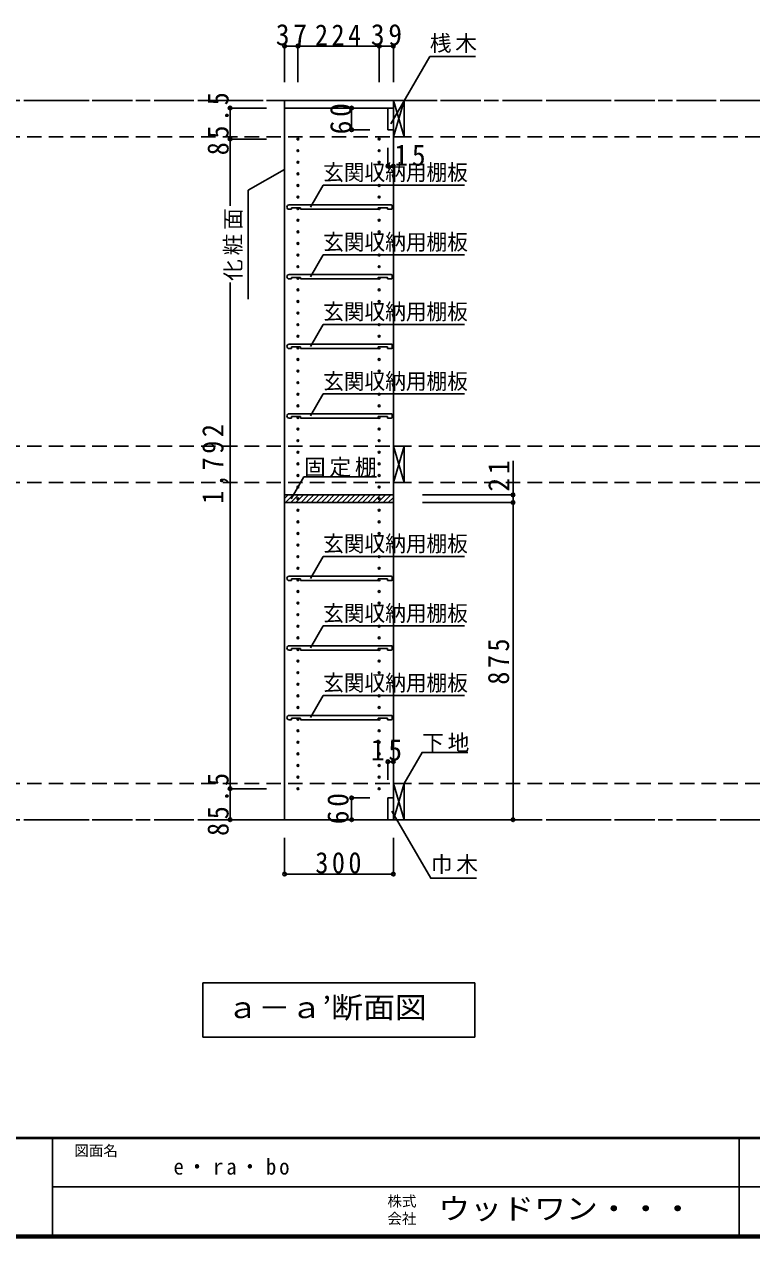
# Model space of a CAD drawing. Units: millimetres at full size, sheet at 1:20; details may follow other scales. Extents: x -3922 to 3878, y -2932 to 2722.
# Drawn here: x -100 to 1906, y -2864 to 483 of the extents above; entities that cross this region are included whole.
import ezdxf
from ezdxf.enums import TextEntityAlignment as Align

# ---------------------------------------------------------------- set-up
doc = ezdxf.new("R2010")
doc.units = ezdxf.units.MM
doc.header["$LTSCALE"] = 20
doc.header["$PDMODE"] = 32
doc.header["$PDSIZE"] = 10
doc.linetypes.add('CHAIN1', pattern=[8, 5, -1, 1, -1])
doc.linetypes.add('DASHED2', pattern=[3, 2, -1])
for name, color, linetype in [('0-2_本体', 2, 'Continuous'), ('0-3_固定棚', 3, 'Continuous'), ('0-4_可動棚', 2, 'Continuous'), ('0-5', 4, 'Continuous'), ('0-7_桟木・巾木', 2, 'Continuous'), ('0-8_引き出し', 3, 'Continuous'), ('0-A_文字', 7, 'Continuous'), ('0-B_寸法', 7, 'Continuous'), ('0-C_ハッチ', 4, 'Continuous'), ('F-1_枠', 6, 'Continuous'), ('F-A_文字', 7, 'Continuous')]:
    doc.layers.add(name, color=color, linetype=linetype)
doc.styles.add('ＭＳ ゴシック', font='')
doc.styles.get('ＭＳ ゴシック').set_extended_font_data('MS Gothic')

msp = doc.modelspace()

# ---------------------------------------------------------------- linework, layer by layer
at = {"layer": '0-2_本体'}
for p, q in [((617.47, 272.73), (917.47, 272.73)), ((917.47, 272.73), (917.47, 251.73))]:
    msp.add_line(p, q, dxfattribs=at)
msp.add_lwpolyline([(917.47, 251.73), (617.47, 251.73), (617.47, 272.73)], dxfattribs=at)
at = {"layer": '0-3_固定棚', "color": 2}
for p, q in [((617.47, -815.27), (617.47, -836.27)), ((617.47, -815.27), (917.47, -815.27)), ((617.47, -836.27), (917.47, -836.27)), ((917.47, -815.27), (917.47, -836.27))]:
    msp.add_line(p, q, dxfattribs=at)
at = {"layer": '0-4_可動棚'}
for p, q in [((912.47, -15.57), (629.97, -15.57)), ((629.97, -27.57), (636.97, -27.57)), ((636.97, -27.57), (636.97, -23.27)), ((661.97, -23.27), (636.97, -23.27)), ((661.97, -27.57), (661.97, -23.27)), ((875.97, -27.57), (661.97, -27.57)), ((875.97, -27.57), (875.97, -23.27)), ((912.47, -27.57), (900.97, -27.57)), ((913.97, -26.07), (913.97, -17.07)), ((912.47, -207.57), (629.97, -207.57)), ((629.97, -219.57), (636.97, -219.57)), ((636.97, -219.57), (636.97, -215.27)), ((661.97, -215.27), (636.97, -215.27)), ((661.97, -219.57), (661.97, -215.27)), ((875.97, -219.57), (661.97, -219.57)), ((875.97, -219.57), (875.97, -215.27)), ((912.47, -219.57), (900.97, -219.57)), ((913.97, -218.07), (913.97, -209.07)), ((912.47, -399.57), (629.97, -399.57)), ((913.97, -410.07), (913.97, -401.07)), ((629.97, -411.57), (636.97, -411.57)), ((636.97, -411.57), (636.97, -407.27)), ((661.97, -407.27), (636.97, -407.27)), ((661.97, -411.57), (661.97, -407.27)), ((875.97, -411.57), (661.97, -411.57)), ((875.97, -411.57), (875.97, -407.27)), ((912.47, -411.57), (900.97, -411.57)), ((912.47, -591.57), (629.97, -591.57)), ((636.97, -603.57), (636.97, -599.27)), ((661.97, -599.27), (636.97, -599.27)), ((661.97, -603.57), (661.97, -599.27)), ((875.97, -603.57), (875.97, -599.27)), ((913.97, -602.07), (913.97, -593.07)), ((629.97, -603.57), (636.97, -603.57)), ((875.97, -603.57), (661.97, -603.57)), ((912.47, -603.57), (900.97, -603.57)), ((912.47, -1039.57), (629.97, -1039.57)), ((629.97, -1051.57), (636.97, -1051.57)), ((636.97, -1051.57), (636.97, -1047.27)), ((661.97, -1047.27), (636.97, -1047.27)), ((661.97, -1051.57), (661.97, -1047.27)), ((875.97, -1051.57), (661.97, -1051.57)), ((875.97, -1051.57), (875.97, -1047.27)), ((912.47, -1051.57), (900.97, -1051.57)), ((913.97, -1050.07), (913.97, -1041.07)), ((912.47, -1231.57), (629.97, -1231.57)), ((913.97, -1242.07), (913.97, -1233.07)), ((629.97, -1243.57), (636.97, -1243.57)), ((636.97, -1243.57), (636.97, -1239.27)), ((661.97, -1239.27), (636.97, -1239.27)), ((661.97, -1243.57), (661.97, -1239.27)), ((875.97, -1243.57), (661.97, -1243.57)), ((875.97, -1243.57), (875.97, -1239.27)), ((912.47, -1243.57), (900.97, -1243.57)), ((912.47, -1423.57), (629.97, -1423.57)), ((629.97, -1435.57), (636.97, -1435.57)), ((636.97, -1435.57), (636.97, -1431.27)), ((661.97, -1431.27), (636.97, -1431.27)), ((661.97, -1435.57), (661.97, -1431.27)), ((875.97, -1435.57), (661.97, -1435.57)), ((875.97, -1435.57), (875.97, -1431.27)), ((912.47, -1435.57), (900.97, -1435.57)), ((913.97, -1434.07), (913.97, -1425.07))]:
    msp.add_line(p, q, dxfattribs=at)
for points in [[(900.97, -27.57), (900.97, -23.27), (875.97, -23.27)], [(900.97, -219.57), (900.97, -215.27), (875.97, -215.27)], [(900.97, -411.57), (900.97, -407.27), (875.97, -407.27)], [(900.97, -603.57), (900.97, -599.27), (875.97, -599.27)], [(900.97, -1051.57), (900.97, -1047.27), (875.97, -1047.27)], [(900.97, -1243.57), (900.97, -1239.27), (875.97, -1239.27)], [(900.97, -1435.57), (900.97, -1431.27), (875.97, -1431.27)]]:
    msp.add_lwpolyline(points, dxfattribs=at)
for centre, radius, start, end in [((629.97, -21.57), 6, 90, 180), ((629.97, -21.57), 6, 180, 270), ((912.47, -17.07), 1.5, 0, 90), ((912.47, -26.07), 1.5, 270, 0), ((629.97, -213.57), 6, 90, 180), ((629.97, -213.57), 6, 180, 270), ((912.47, -209.07), 1.5, 0, 90), ((912.47, -218.07), 1.5, 270, 0), ((629.97, -405.57), 6, 90, 180), ((912.47, -401.07), 1.5, 0, 90), ((629.97, -405.57), 6, 180, 270), ((912.47, -410.07), 1.5, 270, 0), ((629.97, -597.57), 6, 90, 180), ((629.97, -597.57), 6, 180, 270), ((912.47, -593.07), 1.5, 0, 90), ((912.47, -602.07), 1.5, 270, 0), ((629.97, -1045.57), 6, 90, 180), ((629.97, -1045.57), 6, 180, 270), ((912.47, -1041.07), 1.5, 0, 90), ((912.47, -1050.07), 1.5, 270, 0), ((629.97, -1237.57), 6, 90, 180), ((629.97, -1237.57), 6, 180, 270), ((912.47, -1233.07), 1.5, 0, 90), ((912.47, -1242.07), 1.5, 270, 0), ((629.97, -1429.57), 6, 90, 180), ((629.97, -1429.57), 6, 180, 270), ((912.47, -1425.07), 1.5, 0, 90), ((912.47, -1434.07), 1.5, 270, 0)]:
    msp.add_arc(centre, radius, start, end, dxfattribs=at)
at = {"layer": '0-5', "color": 3}
msp.add_lwpolyline([(617.47, -1711.27), (917.47, -1711.27), (917.47, 251.73), (617.47, 251.73)], close=True, dxfattribs=at)
at = {"layer": '0-5'}
for centre in [(654.47, 166.23), (878.47, 166.23), (654.47, 134.23), (878.47, 134.23), (654.47, 102.23), (878.47, 102.23), (654.47, 70.23), (878.47, 70.23), (654.47, 38.23), (878.47, 38.23), (654.47, 6.23), (878.47, 6.23), (654.47, -25.77), (878.47, -25.77), (654.47, -57.77), (878.47, -57.77), (654.47, -89.77), (878.47, -89.77), (654.47, -121.77), (878.47, -121.77), (654.47, -153.77), (878.47, -153.77), (654.47, -185.77), (878.47, -185.77), (654.47, -217.77), (878.47, -217.77), (654.47, -249.77), (878.47, -249.77), (654.47, -281.77), (878.47, -281.77), (654.47, -313.77), (878.47, -313.77), (654.47, -345.77), (878.47, -345.77), (654.47, -377.77), (878.47, -377.77), (654.47, -409.77), (878.47, -409.77), (654.47, -441.77), (878.47, -441.77), (654.47, -473.77), (878.47, -473.77), (654.47, -505.77), (654.47, -537.77), (878.47, -505.77), (878.47, -537.77), (654.47, -569.77), (878.47, -569.77), (654.47, -601.77), (878.47, -601.77), (654.47, -633.77), (878.47, -633.77), (654.47, -665.77), (878.47, -665.77), (654.47, -697.77), (878.47, -697.77), (654.47, -729.77), (878.47, -729.77), (654.47, -761.77), (878.47, -761.77), (654.47, -793.77), (878.47, -793.77), (654.47, -825.77), (878.47, -825.77), (654.47, -857.77), (878.47, -857.77), (654.47, -889.77), (878.47, -889.77), (654.47, -921.77), (878.47, -921.77), (654.47, -953.77), (878.47, -953.77), (654.47, -985.77), (878.47, -985.77), (654.47, -1017.77), (878.47, -1017.77), (654.47, -1049.77), (878.47, -1049.77), (654.47, -1081.77), (878.47, -1081.77), (654.47, -1113.77), (878.47, -1113.77), (654.47, -1145.77), (878.47, -1145.77), (654.47, -1177.77), (878.47, -1177.77), (654.47, -1209.77), (878.47, -1209.77), (654.47, -1241.77), (654.47, -1273.77), (878.47, -1241.77), (878.47, -1273.77), (654.47, -1305.77), (878.47, -1305.77), (654.47, -1337.77), (878.47, -1337.77), (654.47, -1369.77), (878.47, -1369.77), (654.47, -1401.77), (878.47, -1401.77), (654.47, -1433.77), (878.47, -1433.77), (654.47, -1465.77), (878.47, -1465.77), (654.47, -1497.77), (878.47, -1497.77), (654.47, -1529.77), (878.47, -1529.77), (654.47, -1561.77), (878.47, -1561.77), (654.47, -1593.77), (878.47, -1593.77), (654.47, -1625.77), (878.47, -1625.77)]:
    msp.add_circle(centre, 2.5, dxfattribs=at)
at = {"layer": '0-7_桟木・巾木'}
for p, q in [((917.47, 251.73), (902.47, 251.73)), ((902.47, 191.73), (902.47, 251.73)), ((917.47, 251.73), (917.47, 191.73)), ((902.47, -1651.27), (917.47, -1651.27)), ((917.47, -1651.27), (917.47, -1711.27))]:
    msp.add_line(p, q, dxfattribs=at)
for points in [[(917.47, 191.73), (905.97, 191.73), (902.47, 191.73)], [(917.47, -1711.27), (902.47, -1711.27), (902.47, -1651.27)]]:
    msp.add_lwpolyline(points, dxfattribs=at)
at = {"layer": '0-8_引き出し'}
for p, q in [((917.47, 272.73), (917.47, 172.73)), ((947.47, 272.73), (917.47, 272.73)), ((947.47, 172.73), (947.47, 272.73)), ((917.47, 172.73), (947.47, 172.73)), ((917.47, -681.27), (917.47, -781.27)), ((947.47, -681.27), (917.47, -681.27)), ((947.47, -781.27), (947.47, -681.27)), ((917.47, -781.27), (947.47, -781.27)), ((917.47, -1611.27), (917.47, -1711.27)), ((947.47, -1611.27), (917.47, -1611.27)), ((947.47, -1711.27), (947.47, -1611.27)), ((917.47, -1711.27), (947.47, -1711.27))]:
    msp.add_line(p, q, dxfattribs=at)
at = {"layer": '0-8_引き出し', "color": 7}
for p, q in [((917.47, 172.73), (947.47, 272.73)), ((917.47, 272.73), (947.47, 172.73)), ((917.47, -781.27), (947.47, -681.27)), ((917.47, -681.27), (947.47, -781.27)), ((917.47, -1711.27), (947.47, -1611.27)), ((917.47, -1611.27), (947.47, -1711.27))]:
    msp.add_line(p, q, dxfattribs=at)
at = {"layer": '0-A_文字'}
for p, q in [((910.8, 208.2), (1017.88, 393.67)), ((1017.88, 393.67), (1143.9, 393.67)), ((617.47, 82.66), (517.47, 24.93)), ((688.97, -21.57), (723.98, 39.09)), ((1113.98, 39.09), (723.98, 39.09)), ((517.47, -275.07), (517.47, 24.93)), ((688.97, -213.57), (723.98, -152.91)), ((1113.98, -152.91), (723.98, -152.91)), ((688.97, -405.57), (723.98, -344.91)), ((1113.98, -344.91), (723.98, -344.91)), ((688.97, -597.57), (723.98, -536.91)), ((1113.98, -536.91), (723.98, -536.91)), ((636.02, -826.33), (671.04, -765.68)), ((871.04, -765.68), (671.04, -765.68)), ((688.97, -1045.57), (723.98, -984.91)), ((1113.98, -984.91), (723.98, -984.91)), ((688.97, -1237.57), (723.98, -1176.91)), ((1113.98, -1176.91), (723.98, -1176.91)), ((688.97, -1429.57), (723.98, -1368.91)), ((1113.98, -1368.91), (723.98, -1368.91)), ((1142.47, -2161.27), (1142.47, -2311.27)), ((392.47, -2311.27), (1142.47, -2311.27))]:
    msp.add_line(p, q, dxfattribs=at)
at = {"layer": '0-A_文字', "linetype": 'CHAIN1'}
for p, q in [((-2461.53, 272.73), (2467.47, 272.73)), ((-2461.53, -1711.27), (2467.47, -1711.27))]:
    msp.add_line(p, q, dxfattribs=at)
at = {"layer": '0-A_文字'}
for points in [[(947.47, -1611.27), (996.89, -1525.68), (1122.91, -1525.68)], [(913.66, -1687.54), (1020.74, -1873.01), (1146.77, -1873.01)], [(1142.47, -2161.27), (392.47, -2161.27), (392.47, -2311.27)]]:
    msp.add_lwpolyline(points, dxfattribs=at)
at = {"layer": '0-B_寸法', "color": 4}
for p, q in [((617.47, 422.73), (917.47, 422.73)), ((617.47, 422.73), (617.47, 322.73)), ((654.47, 422.73), (654.47, 322.73)), ((878.47, 422.73), (878.47, 322.73)), ((917.47, 422.73), (917.47, 322.73)), ((467.47, 251.73), (567.47, 251.73)), ((467.47, 251.73), (467.47, -17.89)), ((802.47, 251.73), (802.47, 191.73)), ((802.47, 251.73), (852.47, 251.73)), ((802.47, 191.73), (852.47, 191.73)), ((467.47, 166.23), (567.47, 166.23)), ((902.47, 91.73), (902.47, 141.73)), ((917.47, 91.73), (917.47, 141.73)), ((902.47, 91.73), (917.47, 91.73)), ((467.47, -229.87), (467.47, -1711.27)), ((1247.47, -1711.27), (1247.47, -721.37)), ((1247.47, -815.27), (997.47, -815.27)), ((1247.47, -836.27), (997.47, -836.27)), ((902.47, -1551.27), (917.47, -1551.27)), ((902.47, -1551.27), (902.47, -1601.27)), ((917.47, -1551.27), (917.47, -1601.27)), ((467.47, -1625.77), (567.47, -1625.77)), ((802.47, -1651.27), (802.47, -1711.27)), ((802.47, -1651.27), (852.47, -1651.27)), ((467.47, -1711.27), (567.47, -1711.27)), ((802.47, -1711.27), (852.47, -1711.27)), ((1247.47, -1711.27), (997.47, -1711.27)), ((617.47, -1861.27), (617.47, -1761.27)), ((917.47, -1861.27), (917.47, -1761.27)), ((617.47, -1861.27), (917.47, -1861.27))]:
    msp.add_line(p, q, dxfattribs=at)
at = {"layer": '0-B_寸法', "color": 4, "linetype": 'DASHED2'}
for p, q in [((2467.47, 272.73), (-2461.53, 272.73)), ((2467.47, 172.73), (-2461.53, 172.73)), ((2467.47, -681.27), (-2461.53, -681.27)), ((2467.47, -781.27), (-2461.53, -781.27)), ((2467.47, -1611.27), (-2461.53, -1611.27)), ((2467.47, -1711.27), (-2461.53, -1711.27))]:
    msp.add_line(p, q, dxfattribs=at)
at = {"layer": '0-B_寸法'}
for p in [(617.47, 422.73), (654.47, 422.73), (878.47, 422.73), (917.47, 422.73), (467.47, 251.73), (802.47, 251.73), (467.47, 166.23), (802.47, 191.73), (902.47, 91.73), (917.47, 91.73), (1247.47, -815.27), (1247.47, -836.27), (902.47, -1551.27), (917.47, -1551.27), (467.47, -1625.77), (802.47, -1651.27), (467.47, -1711.27), (802.47, -1711.27), (1247.47, -1711.27), (617.47, -1861.27), (917.47, -1861.27)]:
    msp.add_point(p, dxfattribs=at)
at = {"layer": '0-C_ハッチ'}
for p, q in [((617.47, -825.22), (627.42, -815.27)), ((620.56, -836.27), (641.56, -815.27)), ((634.7, -836.27), (655.7, -815.27)), ((648.84, -836.27), (669.84, -815.27)), ((662.99, -836.27), (683.99, -815.27)), ((677.13, -836.27), (698.13, -815.27)), ((691.27, -836.27), (712.27, -815.27)), ((705.41, -836.27), (726.41, -815.27)), ((719.55, -836.27), (740.55, -815.27)), ((733.7, -836.27), (754.7, -815.27)), ((747.84, -836.27), (768.84, -815.27)), ((761.98, -836.27), (782.98, -815.27)), ((776.12, -836.27), (797.12, -815.27)), ((790.26, -836.27), (811.26, -815.27)), ((804.41, -836.27), (825.41, -815.27)), ((818.55, -836.27), (839.55, -815.27)), ((832.69, -836.27), (853.69, -815.27)), ((846.83, -836.27), (867.83, -815.27)), ((860.97, -836.27), (881.97, -815.27)), ((875.12, -836.27), (896.12, -815.27)), ((889.26, -836.27), (910.26, -815.27)), ((903.4, -836.27), (917.47, -822.2))]:
    msp.add_line(p, q, dxfattribs=at)
at = {"layer": 'F-1_枠'}
for p, q in [((3877.97, -2587.71), (-3922.03, -2587.71)), ((3877.97, -2591.04), (-3922.03, -2591.04)), ((-22.03, -2591.04), (-22.03, -2857.71)), ((1871.3, -2591.04), (1871.3, -2857.71)), ((-22.03, -2724.37), (3871.3, -2724.38)), ((3877.97, -2857.71), (-3922.03, -2857.71)), ((3877.97, -2861.04), (-3922.03, -2861.04)), ((3877.97, -2864.37), (-3922.03, -2864.37))]:
    msp.add_line(p, q, dxfattribs=at)

# ---------------------------------------------------------------- texts
at = {"layer": '0-A_文字', "style": 'ＭＳ ゴシック'}
for s, height, width, p in [('玄関収納用棚板', 43.99, 0.95, (723.98, 39.09)), ('玄関収納用棚板', 43.99, 0.95, (723.98, -152.91)), ('玄関収納用棚板', 43.99, 0.95, (723.98, -344.91)), ('玄関収納用棚板', 43.99, 0.95, (723.98, -536.91)), ('玄関収納用棚板', 43.99, 0.95, (723.98, -984.91)), ('玄関収納用棚板', 43.99, 0.95, (723.98, -1176.91)), ('玄関収納用棚板', 43.99, 0.95, (723.98, -1368.91)), ('ａ－ａ’断面図', 58.65, 1.1, (457.47, -2276.27))]:
    msp.add_text(s, height=height, dxfattribs=dict(at, width=width)).set_placement(p, align=Align.BOTTOM_LEFT)
at = {"layer": '0-A_文字', "char_height": 43.99, "attachment_point": 7, "style": 'ＭＳ ゴシック'}
for s, insert in [('\\T1.17;桟木', (1017.88, 403.88)), ('\\T1.17;固定棚', (671.04, -765.68)), ('\\T1.17;下地', (996.89, -1525.68)), ('\\T1.17;巾木', (1020.74, -1861.06))]:
    msp.add_mtext(s, dxfattribs=dict(at, insert=insert))
at = {"layer": '0-A_文字', "insert": (502.47, -225.07), "char_height": 43.99, "attachment_point": 7, "rotation": 90, "style": 'ＭＳ ゴシック'}
msp.add_mtext('\\T1.17;化粧面', dxfattribs=at)
at = {"layer": '0-B_寸法', "char_height": 58.65, "attachment_point": 7, "style": 'ＭＳ ゴシック'}
for s, insert in [('\\T1.27;\\W0.95;37', (593.47, 423.94)), ('\\T1.27;\\W0.9;224', (701.47, 423.94)), ('\\T1.27;\\W0.95;39', (855.47, 423.94)), ('\\T1.27;\\W0.95;15', (920.36, 91.73)), ('\\T1.27;\\W0.95;15', (855.46, -1548.8)), ('\\T1.27;\\W0.9;300', (702.47, -1860.06))]:
    msp.add_mtext(s, dxfattribs=dict(at, insert=insert))
at = {"layer": '0-B_寸法', "char_height": 58.65, "attachment_point": 7, "rotation": 90, "style": 'ＭＳ ゴシック'}
for s, insert in [('\\T1.28;\\W0.9;85.5', (464.15, 121.48)), ('\\T1.27;\\W0.95;60', (802.47, 179.23)), ('\\T1.28;\\W0.9;1,792', (464.15, -839.77)), ('\\T1.27;\\W0.95;21', (1237.47, -806.37)), ('\\T1.27;\\W0.9;875', (1237.47, -1338.77)), ('\\T1.28;\\W0.9;85.5', (464.15, -1756.02)), ('\\T1.27;\\W0.95;60', (794.86, -1723.77))]:
    msp.add_mtext(s, dxfattribs=dict(at, insert=insert))
at = {"layer": 'F-A_文字', "style": 'ＭＳ ゴシック'}
for s, p in [('図面名', (37.97, -2647.71)), ('株式', (901.3, -2787.04)), ('会社', (901.3, -2835.04))]:
    msp.add_text(s, height=29.33, dxfattribs=at).set_placement(p, align=Align.BOTTOM_LEFT)
at = {"layer": 'F-A_文字', "style": 'ＭＳ ゴシック', "width": 1.1}
msp.add_text('ウッドワン・・・', height=58.65, dxfattribs=at).set_placement((1041.3, -2831.04), align=Align.BOTTOM_LEFT)
at = {"layer": 'F-A_文字', "insert": (311.3, -2691.04), "char_height": 43.99, "attachment_point": 7, "style": 'ＭＳ ゴシック'}
msp.add_mtext('\\T1.28;\\W0.95;e・ra・bo', dxfattribs=at)

doc.saveas('drawing.dxf')
